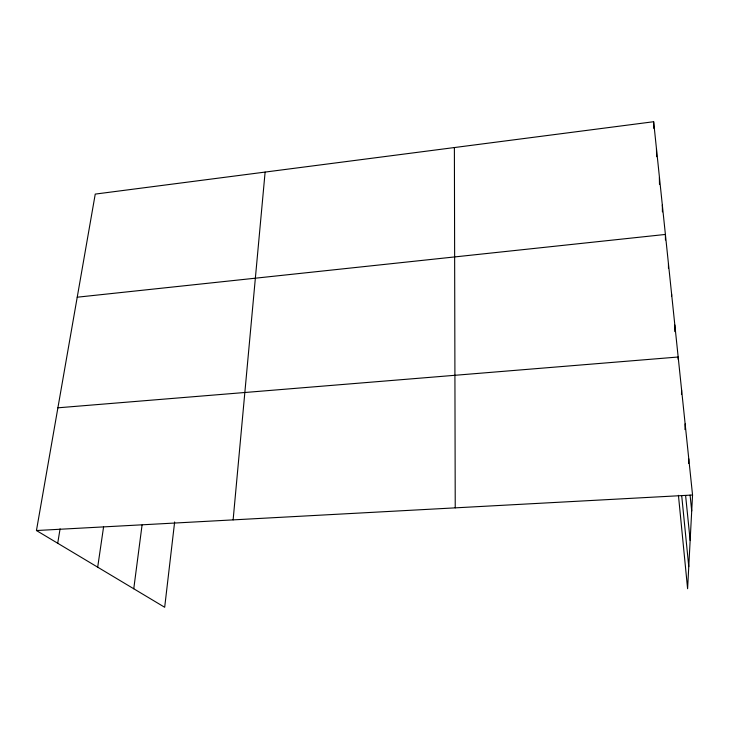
<?xml version="1.0" encoding="UTF-8"?>
<svg xmlns="http://www.w3.org/2000/svg" width="729" height="729" viewBox="0 0 729 729"><rect width="100%" height="100%" fill="white"/><g stroke="black" fill="none" stroke-linecap="round" stroke-linejoin="round"><path stroke-width="1.09" d="M671.591 296.138L671.6 293.969M674.79 331.622L674.835 325.025M678.134 359.233L678.17 357.01L57.892 407.812M681.506 394.444L681.606 389.951M684.968 429.563L685.142 423.904M688.604 463.453L688.787 458.906M174.641 521.982L164.681 607.275L36.45 530.53L95.244 194.096L653.649 121.725L692.55 495.009L687.602 588.722L678.435 495.319M233.125 519.886L265.119 172.08M133.762 588.768L142.064 525.062M97.686 567.18L103.591 526.848M57.709 543.251L60.079 528.844M77.219 297.204L665.395 234.446L665.44 239.95M36.45 530.53L692.55 495.009M690.081 495.137L691.712 510.938M685.606 495.51L690.153 540.462M681.688 495.51L688.768 566.633M653.649 121.725L653.795 128.395M656.464 148.734L656.61 156.699M659.371 177.621L659.481 184.282M662.333 205.068L662.415 211.866M668.457 263.789L668.466 268.272M454.386 147.55L455.233 507.858"/></g></svg>
